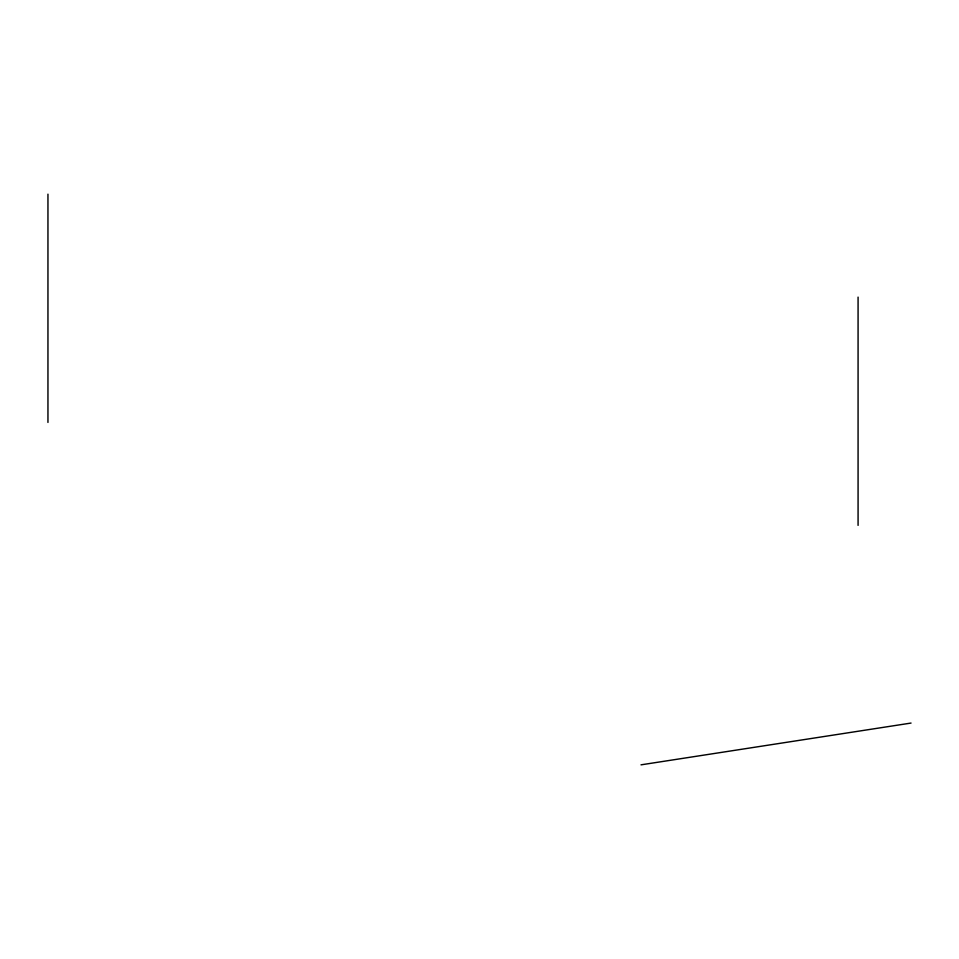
<?xml version="1.0" encoding="UTF-8"?>
<svg xmlns="http://www.w3.org/2000/svg" width="959" height="959" viewBox="0 0 959 959"><rect width="100%" height="100%" fill="white"/><g stroke="black" fill="none" stroke-linecap="round" stroke-linejoin="round"><path stroke-width="1.44" d="M641.008 764.838L911.05 723.062M858.077 297.11L858.077 525.376M47.95 194.162L47.95 422.439"/></g></svg>
